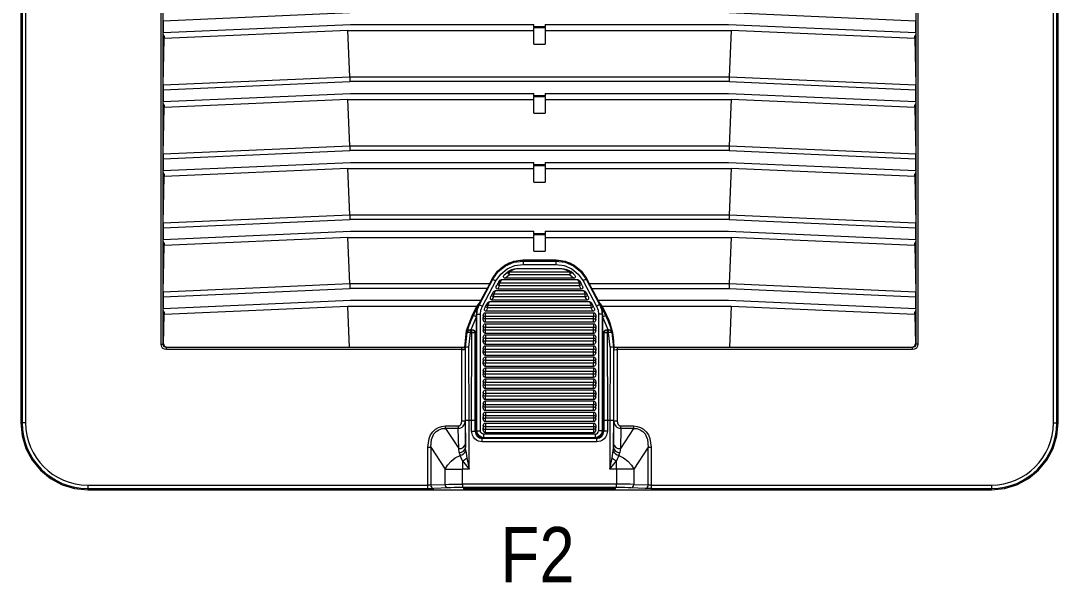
# Model space of a CAD drawing. Header units: millimetres. Extents: x -6000 to 26000, y -6000 to 26000.
# Drawn here: x 110.1 to 131.02, y -4212.21 to -4200.89 of the extents above; entities that cross this region are included whole.
import ezdxf

# ---------------------------------------------------------------- set-up
doc = ezdxf.new("R2010")
doc.units = ezdxf.units.MM
doc.header["$MEASUREMENT"] = 0
doc.layers.add('Чертеж и Рисунок_Ном._пера__1', color=7, linetype='Continuous', lineweight=15)
doc.layers.add('Чертеж и Рисунок_Ном._пера__7', color=7, linetype='Continuous', lineweight=15)
doc.layers.add('Чертеж и Рисунок_Ном._пера__8', color=7, linetype='Continuous', lineweight=15, true_color=0xa80f02)
doc.styles.add('СГЕНЕРИР_СТИЛЬ_1', font='')
doc.styles.get('СГЕНЕРИР_СТИЛЬ_1').set_extended_font_data('Arial Narrow')

msp = doc.modelspace()

# ---------------------------------------------------------------- linework, layer by layer
at = {"layer": 'Чертеж и Рисунок_Ном._пера__7', "color": 7, "linetype": 'Continuous', "lineweight": 15}
for p, q in [((110.1, -4190.775), (110.1, -4208.997)), ((110.127, -4190.775), (110.127, -4208.997)), ((110.197, -4190.775), (110.197, -4208.997)), ((130.923, -4208.997), (130.923, -4190.775)), ((130.993, -4208.997), (130.993, -4190.775)), ((131.02, -4208.997), (131.02, -4190.775)), ((112.928, -4207.408), (112.928, -4192.364)), ((112.97, -4207.408), (112.97, -4192.364)), ((128.15, -4192.364), (128.15, -4207.408)), ((128.192, -4192.364), (128.192, -4207.408)), ((112.972, -4200.887), (116.736, -4200.722)), ((124.384, -4200.722), (128.148, -4200.887)), ((112.972, -4200.887), (112.972, -4201.125)), ((112.972, -4201.125), (116.748, -4200.96)), ((116.748, -4200.96), (120.449, -4200.96)), ((120.449, -4201.001), (120.449, -4200.96)), ((120.449, -4201.001), (120.671, -4201.001)), ((120.455, -4201.026), (120.449, -4201.001)), ((120.449, -4201.36), (120.449, -4201.026)), ((120.449, -4201.026), (120.455, -4201.026)), ((120.455, -4201.026), (120.665, -4201.026)), ((120.671, -4201.001), (120.665, -4201.026)), ((120.665, -4201.026), (120.671, -4201.026)), ((120.671, -4200.96), (124.372, -4200.96)), ((120.671, -4200.96), (120.671, -4201.001)), ((120.671, -4201.026), (120.671, -4201.36)), ((124.372, -4200.96), (128.148, -4201.125)), ((128.148, -4201.125), (128.148, -4200.887)), ((112.972, -4201.166), (112.972, -4201.125)), ((112.972, -4201.167), (112.972, -4201.125)), ((112.989, -4201.2), (112.972, -4201.166)), ((112.972, -4202.179), (112.989, -4201.244)), ((116.693, -4201.082), (112.989, -4201.244)), ((112.989, -4201.2), (112.989, -4201.244)), ((116.734, -4202.015), (116.693, -4201.082)), ((116.693, -4201.082), (120.449, -4201.082)), ((120.671, -4201.082), (124.427, -4201.082)), ((124.427, -4201.082), (124.386, -4202.015)), ((128.131, -4201.244), (124.427, -4201.082)), ((128.148, -4201.166), (128.131, -4201.2)), ((128.131, -4201.244), (128.131, -4201.2)), ((128.131, -4201.244), (128.147, -4202.179)), ((128.147, -4201.124), (128.147, -4201.169)), ((128.148, -4201.125), (128.148, -4201.166)), ((120.449, -4201.36), (120.671, -4201.36)), ((112.972, -4202.179), (116.734, -4202.015)), ((112.972, -4202.278), (116.736, -4202.113)), ((116.734, -4202.015), (124.386, -4202.015)), ((124.384, -4202.113), (116.736, -4202.113)), ((124.384, -4202.113), (128.148, -4202.278)), ((124.386, -4202.015), (128.147, -4202.179)), ((112.972, -4202.278), (112.972, -4202.516)), ((128.148, -4202.516), (128.148, -4202.278)), ((112.972, -4202.516), (116.748, -4202.351)), ((112.972, -4202.557), (112.972, -4202.516)), ((112.972, -4202.558), (112.972, -4202.516)), ((116.693, -4202.473), (112.989, -4202.635)), ((116.734, -4203.406), (116.693, -4202.473)), ((116.693, -4202.473), (120.449, -4202.473)), ((116.748, -4202.351), (120.449, -4202.351)), ((120.449, -4202.392), (120.449, -4202.351)), ((120.449, -4202.392), (120.671, -4202.392)), ((120.455, -4202.417), (120.449, -4202.392)), ((120.449, -4202.417), (120.455, -4202.417)), ((120.449, -4202.751), (120.449, -4202.417)), ((120.455, -4202.417), (120.665, -4202.417)), ((120.671, -4202.392), (120.665, -4202.417)), ((120.665, -4202.417), (120.671, -4202.417)), ((120.671, -4202.351), (124.372, -4202.351)), ((120.671, -4202.351), (120.671, -4202.392)), ((120.671, -4202.417), (120.671, -4202.751)), ((120.671, -4202.473), (124.427, -4202.473)), ((124.372, -4202.351), (128.148, -4202.516)), ((124.427, -4202.473), (124.386, -4203.406)), ((128.131, -4202.635), (124.427, -4202.473)), ((128.147, -4202.515), (128.147, -4202.56)), ((128.148, -4202.516), (128.148, -4202.557)), ((112.989, -4202.591), (112.972, -4202.557)), ((112.972, -4203.57), (112.989, -4202.635)), ((112.989, -4202.591), (112.989, -4202.635)), ((128.148, -4202.557), (128.131, -4202.591)), ((128.131, -4202.635), (128.131, -4202.591)), ((128.131, -4202.635), (128.147, -4203.57)), ((120.449, -4202.751), (120.671, -4202.751)), ((112.972, -4203.57), (116.734, -4203.406)), ((112.972, -4203.669), (116.736, -4203.504)), ((116.734, -4203.406), (124.386, -4203.406)), ((124.384, -4203.504), (116.736, -4203.504)), ((124.384, -4203.504), (128.148, -4203.669)), ((124.386, -4203.406), (128.147, -4203.57)), ((112.972, -4203.669), (112.972, -4203.907)), ((112.972, -4203.907), (116.748, -4203.742)), ((116.748, -4203.742), (120.449, -4203.742)), ((120.449, -4203.783), (120.449, -4203.742)), ((120.449, -4203.783), (120.671, -4203.783)), ((120.455, -4203.808), (120.449, -4203.783)), ((120.671, -4203.783), (120.665, -4203.808)), ((120.671, -4203.742), (124.372, -4203.742)), ((120.671, -4203.742), (120.671, -4203.783)), ((124.372, -4203.742), (128.148, -4203.907)), ((128.148, -4203.907), (128.148, -4203.669)), ((112.972, -4203.948), (112.972, -4203.907)), ((112.972, -4203.949), (112.972, -4203.907)), ((112.989, -4203.982), (112.972, -4203.948)), ((116.693, -4203.864), (112.989, -4204.026)), ((112.989, -4203.982), (112.989, -4204.026)), ((116.734, -4204.797), (116.693, -4203.864)), ((116.693, -4203.864), (120.449, -4203.864)), ((120.449, -4203.808), (120.455, -4203.808)), ((120.449, -4204.142), (120.449, -4203.808)), ((120.455, -4203.808), (120.665, -4203.808)), ((120.665, -4203.808), (120.671, -4203.808)), ((120.671, -4203.808), (120.671, -4204.142)), ((120.671, -4203.864), (124.427, -4203.864)), ((124.427, -4203.864), (124.386, -4204.797)), ((128.131, -4204.026), (124.427, -4203.864)), ((128.148, -4203.948), (128.131, -4203.982)), ((128.131, -4204.026), (128.131, -4203.982)), ((128.147, -4203.907), (128.147, -4203.951)), ((128.148, -4203.907), (128.148, -4203.948)), ((112.972, -4204.961), (112.989, -4204.026)), ((120.449, -4204.142), (120.671, -4204.142)), ((128.131, -4204.026), (128.147, -4204.961)), ((112.972, -4204.961), (116.734, -4204.797)), ((116.734, -4204.797), (124.386, -4204.797)), ((124.386, -4204.797), (128.147, -4204.961)), ((112.972, -4205.06), (116.736, -4204.895)), ((124.384, -4204.895), (116.736, -4204.895)), ((124.384, -4204.895), (128.148, -4205.06)), ((112.972, -4205.06), (112.972, -4205.298)), ((112.972, -4205.298), (116.748, -4205.133)), ((116.693, -4205.255), (112.989, -4205.417)), ((116.734, -4206.188), (116.693, -4205.255)), ((116.693, -4205.255), (120.449, -4205.255)), ((116.748, -4205.133), (120.449, -4205.133)), ((120.449, -4205.174), (120.449, -4205.133)), ((120.449, -4205.174), (120.671, -4205.174)), ((120.455, -4205.199), (120.449, -4205.174)), ((120.449, -4205.199), (120.455, -4205.199)), ((120.449, -4205.533), (120.449, -4205.199)), ((120.455, -4205.199), (120.665, -4205.199)), ((120.671, -4205.174), (120.665, -4205.199)), ((120.665, -4205.199), (120.671, -4205.199)), ((120.671, -4205.133), (124.372, -4205.133)), ((120.671, -4205.133), (120.671, -4205.174)), ((120.671, -4205.199), (120.671, -4205.533)), ((120.671, -4205.255), (124.427, -4205.255)), ((124.372, -4205.133), (128.148, -4205.298)), ((124.427, -4205.255), (124.386, -4206.188)), ((128.131, -4205.417), (124.427, -4205.255)), ((128.148, -4205.298), (128.148, -4205.06)), ((112.972, -4205.339), (112.972, -4205.298)), ((112.972, -4205.34), (112.972, -4205.298)), ((112.989, -4205.373), (112.972, -4205.339)), ((112.972, -4206.352), (112.989, -4205.417)), ((112.989, -4205.373), (112.989, -4205.417)), ((128.148, -4205.339), (128.131, -4205.373)), ((128.131, -4205.417), (128.131, -4205.373)), ((128.131, -4205.417), (128.147, -4206.352)), ((128.147, -4205.298), (128.147, -4205.342)), ((128.148, -4205.298), (128.148, -4205.339)), ((120.449, -4205.533), (120.671, -4205.533)), ((120.117, -4205.883), (121.002, -4205.883)), ((120.224, -4205.721), (120.231, -4205.732)), ((120.224, -4205.721), (120.895, -4205.721)), ((120.225, -4205.71), (120.895, -4205.71)), ((120.231, -4205.732), (120.888, -4205.732)), ((120.231, -4205.801), (120.888, -4205.801)), ((120.895, -4205.721), (120.888, -4205.732)), ((119.335, -4206.607), (119.611, -4206.089)), ((119.557, -4206.188), (119.609, -4206.087)), ((119.611, -4206.089), (119.618, -4206.1)), ((119.864, -4206.078), (119.95, -4206.01)), ((121.254, -4206.078), (119.864, -4206.078)), ((119.871, -4205.987), (119.928, -4205.945)), ((119.925, -4205.975), (119.936, -4205.964)), ((119.95, -4205.951), (121.169, -4205.951)), ((121.169, -4206.01), (119.95, -4206.01)), ((121.165, -4205.93), (121.095, -4205.903)), ((121.152, -4205.925), (121.191, -4205.945)), ((121.169, -4206.01), (121.254, -4206.078)), ((121.194, -4205.975), (121.183, -4205.964)), ((121.248, -4205.987), (121.191, -4205.945)), ((121.508, -4206.089), (121.501, -4206.1)), ((121.508, -4206.089), (121.783, -4206.607)), ((121.511, -4206.087), (121.562, -4206.188)), ((112.972, -4206.352), (116.734, -4206.188)), ((112.972, -4206.451), (116.736, -4206.286)), ((116.734, -4206.188), (119.557, -4206.188)), ((119.506, -4206.286), (116.736, -4206.286)), ((119.347, -4206.61), (119.618, -4206.1)), ((119.506, -4206.286), (119.38, -4206.524)), ((119.408, -4206.642), (119.679, -4206.133)), ((119.718, -4206.184), (119.698, -4206.222)), ((119.739, -4206.145), (119.718, -4206.184)), ((119.719, -4206.301), (119.755, -4206.233)), ((121.4, -4206.301), (119.719, -4206.301)), ((119.791, -4206.106), (119.755, -4206.174)), ((119.755, -4206.174), (121.364, -4206.174)), ((119.755, -4206.233), (119.755, -4206.174)), ((121.364, -4206.233), (119.755, -4206.233)), ((119.791, -4206.106), (121.328, -4206.106)), ((121.328, -4206.106), (121.364, -4206.174)), ((121.364, -4206.233), (121.364, -4206.174)), ((121.4, -4206.301), (121.364, -4206.233)), ((121.38, -4206.145), (121.401, -4206.184)), ((121.421, -4206.222), (121.401, -4206.184)), ((121.44, -4206.133), (121.711, -4206.642)), ((121.501, -4206.1), (121.772, -4206.61)), ((121.562, -4206.188), (124.386, -4206.188)), ((121.74, -4206.524), (121.614, -4206.286)), ((121.614, -4206.286), (124.384, -4206.286)), ((124.384, -4206.286), (128.148, -4206.451)), ((124.386, -4206.188), (128.147, -4206.352)), ((112.972, -4206.451), (112.972, -4206.689)), ((119.6, -4206.406), (119.579, -4206.445)), ((119.62, -4206.368), (119.6, -4206.406)), ((119.601, -4206.523), (119.637, -4206.455)), ((119.673, -4206.328), (119.637, -4206.396)), ((119.637, -4206.396), (121.482, -4206.396)), ((119.637, -4206.455), (119.637, -4206.396)), ((121.482, -4206.455), (119.637, -4206.455)), ((119.673, -4206.328), (121.446, -4206.328)), ((121.446, -4206.328), (121.482, -4206.396)), ((121.482, -4206.455), (121.482, -4206.396)), ((121.518, -4206.523), (121.482, -4206.455)), ((121.499, -4206.368), (121.519, -4206.406)), ((121.539, -4206.445), (121.519, -4206.406)), ((128.148, -4206.689), (128.148, -4206.451)), ((112.972, -4206.689), (116.748, -4206.524)), ((112.972, -4206.73), (112.972, -4206.689)), ((112.972, -4206.731), (112.972, -4206.689)), ((116.693, -4206.646), (112.989, -4206.808)), ((119.295, -4206.646), (116.693, -4206.646)), ((116.729, -4207.473), (116.693, -4206.646)), ((116.748, -4206.524), (119.38, -4206.524)), ((119.208, -4206.817), (119.295, -4206.646)), ((119.295, -4206.646), (119.32, -4206.599)), ((119.358, -4206.565), (119.32, -4206.599)), ((119.335, -4206.607), (119.347, -4206.61)), ((119.358, -4206.565), (119.38, -4206.524)), ((119.461, -4206.667), (119.481, -4206.629)), ((119.502, -4206.59), (119.481, -4206.629)), ((119.482, -4206.746), (119.518, -4206.678)), ((119.518, -4206.619), (119.554, -4206.551)), ((119.518, -4206.678), (119.518, -4206.619)), ((119.518, -4206.619), (121.601, -4206.619)), ((121.601, -4206.678), (119.518, -4206.678)), ((119.554, -4206.551), (121.565, -4206.551)), ((121.518, -4206.523), (119.601, -4206.523)), ((121.565, -4206.551), (121.601, -4206.619)), ((121.601, -4206.678), (121.601, -4206.619)), ((121.637, -4206.746), (121.601, -4206.678)), ((121.617, -4206.59), (121.637, -4206.629)), ((121.658, -4206.667), (121.637, -4206.629)), ((121.74, -4206.524), (121.762, -4206.565)), ((121.74, -4206.524), (124.372, -4206.524)), ((121.8, -4206.599), (121.762, -4206.565)), ((121.783, -4206.607), (121.772, -4206.61)), ((121.8, -4206.599), (121.824, -4206.646)), ((121.824, -4206.646), (121.912, -4206.817)), ((124.427, -4206.646), (121.824, -4206.646)), ((124.372, -4206.524), (128.148, -4206.689)), ((124.427, -4206.646), (124.391, -4207.473)), ((128.131, -4206.808), (124.427, -4206.646)), ((128.147, -4206.689), (128.147, -4206.733)), ((128.148, -4206.689), (128.148, -4206.73)), ((112.989, -4206.764), (112.972, -4206.73)), ((112.978, -4207.399), (112.989, -4206.808)), ((112.989, -4206.764), (112.989, -4206.808)), ((119.184, -4207.115), (119.288, -4206.859)), ((119.226, -4206.826), (119.208, -4206.817)), ((119.287, -4206.803), (119.298, -4206.805)), ((119.287, -4209.166), (119.287, -4206.803)), ((119.298, -4209.155), (119.298, -4206.805)), ((119.367, -4209.155), (119.367, -4206.805)), ((119.426, -4206.833), (119.426, -4206.871)), ((119.426, -4206.909), (119.426, -4206.871)), ((119.468, -4206.774), (121.651, -4206.774)), ((119.468, -4206.841), (119.468, -4206.774)), ((119.468, -4206.841), (121.651, -4206.841)), ((119.468, -4206.9), (119.468, -4206.841)), ((121.651, -4206.9), (119.468, -4206.9)), ((119.468, -4206.968), (119.468, -4206.9)), ((121.637, -4206.746), (119.482, -4206.746)), ((121.651, -4206.774), (121.651, -4206.841)), ((121.651, -4206.9), (121.651, -4206.841)), ((121.651, -4206.968), (121.651, -4206.9)), ((121.693, -4206.833), (121.693, -4206.871)), ((121.693, -4206.909), (121.693, -4206.871)), ((121.752, -4206.805), (121.752, -4209.155)), ((121.832, -4206.803), (121.821, -4206.805)), ((121.821, -4206.805), (121.821, -4209.155)), ((121.832, -4206.803), (121.832, -4209.166)), ((121.832, -4206.859), (121.936, -4207.115)), ((121.912, -4206.817), (121.894, -4206.826)), ((128.148, -4206.73), (128.131, -4206.764)), ((128.131, -4206.808), (128.131, -4206.764)), ((128.131, -4206.808), (128.141, -4207.399)), ((119.17, -4207.118), (119.168, -4207.115)), ((119.168, -4207.115), (119.184, -4207.115)), ((119.17, -4207.118), (119.195, -4207.118)), ((119.184, -4207.115), (119.197, -4207.115)), ((119.195, -4207.118), (119.197, -4207.115)), ((119.426, -4207.055), (119.426, -4207.093)), ((119.426, -4207.093), (119.426, -4207.132)), ((121.651, -4206.968), (119.468, -4206.968)), ((119.468, -4206.996), (121.651, -4206.996)), ((119.468, -4206.996), (119.468, -4207.064)), ((119.468, -4207.123), (119.468, -4207.064)), ((119.468, -4207.064), (121.651, -4207.064)), ((121.651, -4207.123), (119.468, -4207.123)), ((119.468, -4207.191), (119.468, -4207.123)), ((121.651, -4206.996), (121.651, -4207.064)), ((121.651, -4207.123), (121.651, -4207.064)), ((121.651, -4207.191), (121.651, -4207.123)), ((121.693, -4207.055), (121.693, -4207.093)), ((121.693, -4207.132), (121.693, -4207.093)), ((121.923, -4207.115), (121.925, -4207.118)), ((121.925, -4207.118), (121.936, -4207.115)), ((121.95, -4207.118), (121.925, -4207.118)), ((121.936, -4207.115), (121.952, -4207.115)), ((121.952, -4207.115), (121.95, -4207.118)), ((119.068, -4207.476), (119.102, -4207.172)), ((119.102, -4207.172), (119.099, -4207.168)), ((119.138, -4207.47), (119.17, -4207.181)), ((119.195, -4207.181), (119.17, -4207.181)), ((119.192, -4208.947), (119.195, -4207.181)), ((119.261, -4208.95), (119.264, -4207.187)), ((119.267, -4207.185), (119.264, -4207.187)), ((119.264, -4207.187), (119.267, -4209.165)), ((119.426, -4207.278), (119.426, -4207.316)), ((119.426, -4207.354), (119.426, -4207.316)), ((121.651, -4207.191), (119.468, -4207.191)), ((119.468, -4207.219), (121.651, -4207.219)), ((119.468, -4207.219), (119.468, -4207.286)), ((119.468, -4207.286), (119.468, -4207.346)), ((119.468, -4207.286), (121.651, -4207.286)), ((121.651, -4207.346), (119.468, -4207.346)), ((119.468, -4207.413), (119.468, -4207.346)), ((121.651, -4207.219), (121.651, -4207.286)), ((121.651, -4207.286), (121.651, -4207.346)), ((121.651, -4207.413), (121.651, -4207.346)), ((121.693, -4207.316), (121.693, -4207.278)), ((121.693, -4207.354), (121.693, -4207.316)), ((121.858, -4209.165), (121.853, -4207.185)), ((121.853, -4207.185), (121.856, -4207.187)), ((121.856, -4207.187), (121.858, -4208.95)), ((121.95, -4207.181), (121.925, -4207.181)), ((121.925, -4207.181), (121.928, -4208.947)), ((121.982, -4207.47), (121.95, -4207.181)), ((122.021, -4207.168), (122.018, -4207.172)), ((122.018, -4207.172), (122.052, -4207.476)), ((112.97, -4207.408), (112.978, -4207.399)), ((113.047, -4207.47), (113.04, -4207.477)), ((118.992, -4207.477), (113.04, -4207.477)), ((118.992, -4207.519), (113.04, -4207.519)), ((116.729, -4207.473), (113.047, -4207.47)), ((119.055, -4207.473), (116.729, -4207.473)), ((118.992, -4208.961), (118.992, -4207.519)), ((119.06, -4207.478), (119.055, -4207.473)), ((119.068, -4207.476), (119.06, -4207.478)), ((119.061, -4207.521), (119.061, -4208.961)), ((119.071, -4208.95), (119.068, -4207.476)), ((119.14, -4208.947), (119.138, -4207.47)), ((119.426, -4207.5), (119.426, -4207.539)), ((119.426, -4207.577), (119.426, -4207.539)), ((121.651, -4207.413), (119.468, -4207.413)), ((119.468, -4207.441), (121.651, -4207.441)), ((119.468, -4207.509), (119.468, -4207.441)), ((119.468, -4207.509), (121.651, -4207.509)), ((119.468, -4207.568), (119.468, -4207.509)), ((121.651, -4207.441), (121.651, -4207.509)), ((121.651, -4207.568), (121.651, -4207.509)), ((121.693, -4207.5), (121.693, -4207.539)), ((121.693, -4207.577), (121.693, -4207.539)), ((121.982, -4207.47), (121.98, -4208.947)), ((122.052, -4207.476), (122.049, -4208.95)), ((122.06, -4207.478), (122.052, -4207.476)), ((122.059, -4208.961), (122.059, -4207.521)), ((122.065, -4207.473), (122.06, -4207.478)), ((124.391, -4207.473), (122.065, -4207.473)), ((128.08, -4207.477), (122.128, -4207.477)), ((122.128, -4207.519), (122.128, -4208.961)), ((128.08, -4207.519), (122.128, -4207.519)), ((128.073, -4207.47), (124.391, -4207.473)), ((128.08, -4207.477), (128.073, -4207.47)), ((128.141, -4207.399), (128.15, -4207.408)), ((119.426, -4207.723), (119.426, -4207.761)), ((119.426, -4207.799), (119.426, -4207.761)), ((121.651, -4207.568), (119.468, -4207.568)), ((119.468, -4207.636), (119.468, -4207.568)), ((121.651, -4207.636), (119.468, -4207.636)), ((119.468, -4207.664), (121.651, -4207.664)), ((119.468, -4207.664), (119.468, -4207.732)), ((119.468, -4207.732), (119.468, -4207.791)), ((119.468, -4207.732), (121.651, -4207.732)), ((121.651, -4207.636), (121.651, -4207.568)), ((121.651, -4207.664), (121.651, -4207.732)), ((121.651, -4207.732), (121.651, -4207.791)), ((121.693, -4207.761), (121.693, -4207.723)), ((121.693, -4207.799), (121.693, -4207.761)), ((119.426, -4207.945), (119.426, -4207.984)), ((121.651, -4207.791), (119.468, -4207.791)), ((119.468, -4207.858), (119.468, -4207.791)), ((121.651, -4207.858), (119.468, -4207.858)), ((119.468, -4207.886), (119.468, -4207.954)), ((119.468, -4207.886), (121.651, -4207.886)), ((119.468, -4207.954), (121.651, -4207.954)), ((119.468, -4208.013), (119.468, -4207.954)), ((121.651, -4207.858), (121.651, -4207.791)), ((121.651, -4207.886), (121.651, -4207.954)), ((121.651, -4208.013), (121.651, -4207.954)), ((121.693, -4207.945), (121.693, -4207.984)), ((119.426, -4207.984), (119.426, -4208.022)), ((119.426, -4208.168), (119.426, -4208.206)), ((121.651, -4208.013), (119.468, -4208.013)), ((119.468, -4208.081), (119.468, -4208.013)), ((121.651, -4208.081), (119.468, -4208.081)), ((119.468, -4208.109), (119.468, -4208.177)), ((119.468, -4208.109), (121.651, -4208.109)), ((119.468, -4208.177), (121.651, -4208.177)), ((119.468, -4208.236), (119.468, -4208.177)), ((121.651, -4208.081), (121.651, -4208.013)), ((121.651, -4208.109), (121.651, -4208.177)), ((121.651, -4208.236), (121.651, -4208.177)), ((121.693, -4208.022), (121.693, -4207.984)), ((121.693, -4208.168), (121.693, -4208.206)), ((119.426, -4208.206), (119.426, -4208.245)), ((119.426, -4208.39), (119.426, -4208.429)), ((121.651, -4208.236), (119.468, -4208.236)), ((119.468, -4208.304), (119.468, -4208.236)), ((121.651, -4208.304), (119.468, -4208.304)), ((119.468, -4208.331), (121.651, -4208.331)), ((119.468, -4208.331), (119.468, -4208.399)), ((121.651, -4208.304), (121.651, -4208.236)), ((121.651, -4208.331), (121.651, -4208.399)), ((121.693, -4208.245), (121.693, -4208.206)), ((121.693, -4208.39), (121.693, -4208.429)), ((119.426, -4208.467), (119.426, -4208.429)), ((119.468, -4208.399), (119.468, -4208.458)), ((119.468, -4208.399), (121.651, -4208.399)), ((121.651, -4208.458), (119.468, -4208.458)), ((119.468, -4208.526), (119.468, -4208.458)), ((121.651, -4208.526), (119.468, -4208.526)), ((119.468, -4208.622), (119.468, -4208.554)), ((119.468, -4208.554), (121.651, -4208.554)), ((121.651, -4208.399), (121.651, -4208.458)), ((121.651, -4208.458), (121.651, -4208.526)), ((121.651, -4208.554), (121.651, -4208.622)), ((121.693, -4208.467), (121.693, -4208.429)), ((119.426, -4208.613), (119.426, -4208.651)), ((119.426, -4208.69), (119.426, -4208.651)), ((119.468, -4208.622), (121.651, -4208.622)), ((119.468, -4208.681), (119.468, -4208.622)), ((121.651, -4208.681), (119.468, -4208.681)), ((119.468, -4208.749), (119.468, -4208.681)), ((121.651, -4208.749), (119.468, -4208.749)), ((119.468, -4208.777), (121.651, -4208.777)), ((119.468, -4208.777), (119.468, -4208.844)), ((121.651, -4208.681), (121.651, -4208.622)), ((121.651, -4208.749), (121.651, -4208.681)), ((121.651, -4208.777), (121.651, -4208.844)), ((121.693, -4208.613), (121.693, -4208.651)), ((121.693, -4208.69), (121.693, -4208.651)), ((110.127, -4208.997), (110.1, -4208.997)), ((110.197, -4208.997), (110.127, -4208.997)), ((119.061, -4208.961), (119.069, -4209.416)), ((119.071, -4209.495), (119.071, -4208.95)), ((119.14, -4209.928), (119.14, -4208.947)), ((119.192, -4208.947), (119.14, -4208.947)), ((119.192, -4209.165), (119.192, -4208.947)), ((119.261, -4209.165), (119.261, -4208.95)), ((119.426, -4208.836), (119.426, -4208.874)), ((119.426, -4208.912), (119.426, -4208.874)), ((119.468, -4208.844), (119.468, -4208.903)), ((119.468, -4208.844), (121.651, -4208.844)), ((121.651, -4208.903), (119.468, -4208.903)), ((119.468, -4208.971), (119.468, -4208.903)), ((121.651, -4208.971), (119.468, -4208.971)), ((119.468, -4208.999), (121.651, -4208.999)), ((119.468, -4208.999), (119.468, -4209.067)), ((121.651, -4208.844), (121.651, -4208.903)), ((121.651, -4208.903), (121.651, -4208.971)), ((121.651, -4208.999), (121.651, -4209.067)), ((121.693, -4208.836), (121.693, -4208.874)), ((121.693, -4208.912), (121.693, -4208.874)), ((121.858, -4208.95), (121.858, -4209.165)), ((121.98, -4208.947), (121.928, -4208.947)), ((121.928, -4208.947), (121.928, -4209.165)), ((121.98, -4208.947), (121.98, -4209.928)), ((122.049, -4208.95), (122.049, -4209.495)), ((122.051, -4209.416), (122.059, -4208.961)), ((130.923, -4208.997), (130.993, -4208.997)), ((130.993, -4208.997), (131.02, -4208.997)), ((118.666, -4209.058), (118.923, -4209.058)), ((118.666, -4209.108), (118.93, -4209.514)), ((118.923, -4209.108), (118.666, -4209.108)), ((118.93, -4209.514), (118.923, -4209.108)), ((119.192, -4209.165), (119.261, -4209.165)), ((119.261, -4209.165), (119.267, -4209.165)), ((119.287, -4209.166), (119.298, -4209.155)), ((119.426, -4209.058), (119.426, -4209.096)), ((119.426, -4209.135), (119.426, -4209.096)), ((121.682, -4209.225), (119.437, -4209.225)), ((119.468, -4209.067), (119.468, -4209.126)), ((119.468, -4209.067), (121.651, -4209.067)), ((121.651, -4209.126), (119.468, -4209.126)), ((119.468, -4209.194), (119.468, -4209.126)), ((121.651, -4209.194), (119.468, -4209.194)), ((121.651, -4209.067), (121.651, -4209.126)), ((121.651, -4209.126), (121.651, -4209.194)), ((121.693, -4209.058), (121.693, -4209.096)), ((121.693, -4209.135), (121.693, -4209.096)), ((121.832, -4209.166), (121.821, -4209.155)), ((121.853, -4209.165), (121.858, -4209.165)), ((121.928, -4209.165), (121.858, -4209.165)), ((122.454, -4209.108), (122.19, -4209.514)), ((122.197, -4209.108), (122.19, -4209.514)), ((122.197, -4209.058), (122.454, -4209.058)), ((122.454, -4209.108), (122.197, -4209.108)), ((119.069, -4209.416), (119.071, -4209.495)), ((119.406, -4209.304), (119.406, -4209.309)), ((119.406, -4209.304), (119.409, -4209.304)), ((119.406, -4209.379), (119.406, -4209.309)), ((121.714, -4209.309), (119.406, -4209.309)), ((121.714, -4209.379), (119.406, -4209.379)), ((121.682, -4209.294), (119.437, -4209.294)), ((119.837, -4209.306), (119.837, -4209.305)), ((119.837, -4209.305), (121.283, -4209.306)), ((120.228, -4209.305), (119.837, -4209.305)), ((120.228, -4209.305), (120.963, -4209.305)), ((121.283, -4209.305), (120.963, -4209.305)), ((121.283, -4209.306), (121.283, -4209.305)), ((121.71, -4209.304), (121.714, -4209.304)), ((121.714, -4209.309), (121.714, -4209.304)), ((121.714, -4209.379), (121.714, -4209.309)), ((122.049, -4209.495), (122.051, -4209.416)), ((118.309, -4210.249), (118.309, -4209.482)), ((118.368, -4209.482), (118.657, -4209.928)), ((118.368, -4209.482), (118.368, -4210.248)), ((118.942, -4209.59), (118.93, -4209.514)), ((118.942, -4209.59), (118.958, -4209.651)), ((119.074, -4209.559), (119.071, -4209.495)), ((119.074, -4209.559), (119.096, -4209.702)), ((122.024, -4209.702), (122.046, -4209.559)), ((122.046, -4209.559), (122.049, -4209.495)), ((122.162, -4209.651), (122.178, -4209.59)), ((122.19, -4209.514), (122.178, -4209.59)), ((122.752, -4209.482), (122.463, -4209.928)), ((122.752, -4210.248), (122.752, -4209.482)), ((122.811, -4209.482), (122.811, -4210.249)), ((119.007, -4209.759), (119.14, -4209.928)), ((119.096, -4209.702), (119.14, -4209.928)), ((121.98, -4209.928), (122.024, -4209.702)), ((121.98, -4209.928), (122.113, -4209.759)), ((118.657, -4210.236), (118.657, -4209.928)), ((119.007, -4210.232), (119.007, -4209.928)), ((119.14, -4209.928), (119.007, -4209.928)), ((122.113, -4209.928), (121.98, -4209.928)), ((122.113, -4209.928), (122.113, -4210.232)), ((122.463, -4209.928), (122.463, -4210.236)), ((111.449, -4210.249), (118.309, -4210.249)), ((111.449, -4210.249), (111.449, -4210.319)), ((118.309, -4210.319), (118.309, -4210.249)), ((118.368, -4210.248), (118.657, -4210.236)), ((122.113, -4210.232), (119.007, -4210.232)), ((122.463, -4210.236), (122.752, -4210.248)), ((122.811, -4210.249), (122.811, -4210.319)), ((122.811, -4210.249), (129.671, -4210.249)), ((129.671, -4210.249), (129.671, -4210.319)), ((111.449, -4210.319), (111.449, -4210.346)), ((111.449, -4210.319), (118.309, -4210.319)), ((111.449, -4210.346), (129.671, -4210.346)), ((116.693, -4210.323), (117.75, -4210.323)), ((117.75, -4210.334), (116.693, -4210.334)), ((118.716, -4210.305), (118.426, -4210.317)), ((122.113, -4210.301), (119.007, -4210.301)), ((119.041, -4210.319), (119.025, -4210.322)), ((119.025, -4210.322), (119.026, -4210.322)), ((119.026, -4210.322), (119.044, -4210.313)), ((121.844, -4210.329), (119.276, -4210.329)), ((119.294, -4210.307), (119.837, -4210.307)), ((119.837, -4210.306), (121.283, -4210.306)), ((119.837, -4210.306), (119.837, -4210.307)), ((121.283, -4210.307), (121.283, -4210.306)), ((121.283, -4210.307), (121.826, -4210.307)), ((122.076, -4210.313), (122.094, -4210.322)), ((122.094, -4210.322), (122.095, -4210.322)), ((122.694, -4210.317), (122.404, -4210.305)), ((122.811, -4210.319), (129.671, -4210.319)), ((123.37, -4210.323), (124.427, -4210.323)), ((124.427, -4210.334), (123.37, -4210.334)), ((129.671, -4210.346), (129.671, -4210.319))]:
    msp.add_line(p, q, dxfattribs=at)
at = {"layer": 'Чертеж и Рисунок_Ном._пера__7', "color": 7, "linetype": 'Continuous', "lineweight": 15, "flags": 128}
for points in [[(116.734, -4202.015), (116.734, -4202.036), (116.735, -4202.06), (116.735, -4202.086), (116.736, -4202.113)], [(124.386, -4202.015), (124.386, -4202.036), (124.385, -4202.06), (124.385, -4202.086), (124.384, -4202.113)], [(112.972, -4202.179), (112.972, -4202.2), (112.972, -4202.224), (112.972, -4202.25), (112.972, -4202.278)], [(128.148, -4202.278), (128.148, -4202.25), (128.148, -4202.224), (128.148, -4202.2), (128.147, -4202.179)], [(112.972, -4203.57), (112.972, -4203.591), (112.972, -4203.615), (112.972, -4203.641), (112.972, -4203.669)], [(116.734, -4203.406), (116.734, -4203.427), (116.735, -4203.451), (116.735, -4203.477), (116.736, -4203.504)], [(124.386, -4203.406), (124.386, -4203.427), (124.385, -4203.451), (124.385, -4203.477), (124.384, -4203.504)], [(128.148, -4203.669), (128.148, -4203.641), (128.148, -4203.615), (128.148, -4203.591), (128.147, -4203.57)], [(116.734, -4204.797), (116.734, -4204.818), (116.735, -4204.842), (116.735, -4204.868), (116.736, -4204.895)], [(124.386, -4204.797), (124.386, -4204.818), (124.385, -4204.842), (124.385, -4204.868), (124.384, -4204.895)], [(112.972, -4204.961), (112.972, -4204.982), (112.972, -4205.006), (112.972, -4205.032), (112.972, -4205.06)], [(128.148, -4205.06), (128.148, -4205.032), (128.148, -4205.006), (128.148, -4204.982), (128.147, -4204.961)], [(119.609, -4206.087), (119.715, -4205.935), (119.864, -4205.812), (120.041, -4205.735), (120.225, -4205.71)], [(119.618, -4206.1), (119.729, -4205.946), (119.873, -4205.831), (120.043, -4205.758), (120.231, -4205.732)], [(119.679, -4206.133), (119.777, -4205.996), (119.909, -4205.891), (120.064, -4205.824), (120.231, -4205.801)], [(120.117, -4205.883), (120.031, -4205.91), (119.95, -4205.951)], [(120.007, -4205.904), (120.059, -4205.888), (120.117, -4205.883)], [(120.231, -4205.732), (120.231, -4205.753), (120.231, -4205.775), (120.231, -4205.801)], [(120.888, -4205.732), (120.888, -4205.753), (120.888, -4205.775), (120.888, -4205.801)], [(120.888, -4205.732), (121.076, -4205.758), (121.246, -4205.831), (121.39, -4205.946), (121.501, -4206.1)], [(120.888, -4205.801), (121.055, -4205.824), (121.21, -4205.89), (121.341, -4205.996), (121.44, -4206.133)], [(120.895, -4205.71), (121.079, -4205.735), (121.256, -4205.812), (121.405, -4205.935), (121.511, -4206.087)], [(121.002, -4205.883), (121.088, -4205.91), (121.169, -4205.951)], [(121.002, -4205.883), (121.06, -4205.888), (121.111, -4205.904)], [(119.864, -4206.078), (119.849, -4206.075), (119.839, -4206.065), (119.835, -4206.052), (119.837, -4206.035), (119.85, -4206.008), (119.871, -4205.987)], [(119.925, -4205.975), (119.922, -4205.965), (119.924, -4205.95)], [(119.95, -4206.01), (119.942, -4206.003), (119.935, -4205.995), (119.929, -4205.985), (119.925, -4205.975)], [(119.928, -4205.945), (119.938, -4205.944)], [(120.007, -4205.904), (119.966, -4205.923), (119.93, -4205.944)], [(119.938, -4205.944), (119.936, -4205.964)], [(119.936, -4205.964), (119.943, -4205.972), (119.95, -4205.981)], [(119.938, -4205.944), (119.95, -4205.951)], [(119.95, -4205.951), (119.95, -4205.965), (119.95, -4205.981)], [(119.95, -4206.01), (119.95, -4205.997), (119.95, -4205.981)], [(121.169, -4205.951), (121.181, -4205.944)], [(121.169, -4205.951), (121.169, -4205.965), (121.169, -4205.981)], [(121.183, -4205.964), (121.176, -4205.972), (121.169, -4205.981)], [(121.194, -4205.975), (121.19, -4205.985), (121.184, -4205.995), (121.176, -4206.003), (121.169, -4206.01)], [(121.169, -4205.981), (121.169, -4205.997), (121.169, -4206.01)], [(121.181, -4205.944), (121.183, -4205.964)], [(121.181, -4205.944), (121.191, -4205.945)], [(121.191, -4205.945), (121.197, -4205.957), (121.194, -4205.975)], [(121.248, -4205.987), (121.269, -4206.008), (121.282, -4206.035), (121.284, -4206.052), (121.28, -4206.065), (121.269, -4206.075), (121.254, -4206.078)], [(116.734, -4206.188), (116.734, -4206.209), (116.735, -4206.233), (116.735, -4206.259), (116.736, -4206.286)], [(119.557, -4206.188), (119.534, -4206.233), (119.506, -4206.286)], [(119.618, -4206.1), (119.637, -4206.11), (119.656, -4206.121), (119.679, -4206.133)], [(119.719, -4206.301), (119.701, -4206.295), (119.694, -4206.287), (119.689, -4206.276), (119.687, -4206.263), (119.689, -4206.248), (119.698, -4206.222)], [(119.755, -4206.233), (119.737, -4206.225), (119.723, -4206.212), (119.716, -4206.197), (119.718, -4206.184)], [(119.718, -4206.184), (119.732, -4206.173), (119.743, -4206.172), (119.755, -4206.174)], [(119.739, -4206.145), (119.749, -4206.129), (119.762, -4206.117), (119.777, -4206.109), (119.791, -4206.106)], [(121.328, -4206.106), (121.342, -4206.109), (121.356, -4206.117), (121.37, -4206.129), (121.38, -4206.145)], [(121.364, -4206.174), (121.376, -4206.172), (121.386, -4206.173), (121.401, -4206.184)], [(121.401, -4206.203), (121.395, -4206.213), (121.386, -4206.221), (121.376, -4206.228), (121.364, -4206.233)], [(121.421, -4206.222), (121.43, -4206.248), (121.432, -4206.262), (121.43, -4206.276), (121.425, -4206.287), (121.418, -4206.295), (121.4, -4206.301)], [(121.401, -4206.184), (121.401, -4206.203)], [(121.501, -4206.1), (121.482, -4206.11), (121.463, -4206.121), (121.44, -4206.133)], [(121.614, -4206.286), (121.586, -4206.233), (121.562, -4206.188)], [(124.386, -4206.188), (124.386, -4206.209), (124.385, -4206.233), (124.385, -4206.259), (124.384, -4206.286)], [(112.972, -4206.352), (112.972, -4206.373), (112.972, -4206.397), (112.972, -4206.423), (112.972, -4206.451)], [(119.601, -4206.523), (119.583, -4206.517), (119.576, -4206.509), (119.571, -4206.498), (119.569, -4206.485), (119.57, -4206.471), (119.579, -4206.445)], [(119.637, -4206.455), (119.619, -4206.447), (119.605, -4206.434), (119.598, -4206.42), (119.6, -4206.406)], [(119.6, -4206.406), (119.614, -4206.396), (119.625, -4206.394), (119.637, -4206.396)], [(119.62, -4206.368), (119.631, -4206.352), (119.644, -4206.339), (119.658, -4206.331), (119.673, -4206.328)], [(121.446, -4206.328), (121.46, -4206.331), (121.475, -4206.339), (121.488, -4206.352), (121.499, -4206.368)], [(121.482, -4206.396), (121.494, -4206.394), (121.505, -4206.396), (121.519, -4206.406)], [(121.519, -4206.406), (121.521, -4206.42), (121.514, -4206.434), (121.5, -4206.447), (121.482, -4206.455)], [(121.539, -4206.445), (121.549, -4206.471), (121.55, -4206.485), (121.548, -4206.498), (121.544, -4206.509), (121.536, -4206.517), (121.518, -4206.523)], [(128.148, -4206.451), (128.148, -4206.423), (128.148, -4206.397), (128.148, -4206.373), (128.147, -4206.352)], [(119.298, -4206.805), (119.31, -4206.705), (119.347, -4206.61)], [(119.347, -4206.61), (119.366, -4206.62), (119.385, -4206.63), (119.408, -4206.642)], [(119.367, -4206.805), (119.378, -4206.721), (119.408, -4206.642)], [(119.482, -4206.746), (119.464, -4206.74), (119.457, -4206.732), (119.452, -4206.721), (119.451, -4206.708), (119.452, -4206.693), (119.461, -4206.667)], [(119.518, -4206.678), (119.5, -4206.67), (119.486, -4206.657), (119.48, -4206.642), (119.481, -4206.629)], [(119.481, -4206.629), (119.496, -4206.618), (119.506, -4206.617), (119.518, -4206.619)], [(119.502, -4206.59), (119.513, -4206.574), (119.526, -4206.562), (119.54, -4206.554), (119.554, -4206.551)], [(121.565, -4206.551), (121.579, -4206.554), (121.593, -4206.562), (121.606, -4206.574), (121.617, -4206.59)], [(121.601, -4206.619), (121.612, -4206.617), (121.623, -4206.618), (121.637, -4206.629)], [(121.637, -4206.629), (121.639, -4206.642), (121.632, -4206.657), (121.619, -4206.67), (121.601, -4206.678)], [(121.658, -4206.667), (121.667, -4206.693), (121.668, -4206.707), (121.666, -4206.721), (121.662, -4206.732), (121.654, -4206.74), (121.637, -4206.746)], [(121.772, -4206.61), (121.753, -4206.62), (121.734, -4206.63), (121.711, -4206.642)], [(121.711, -4206.642), (121.741, -4206.721), (121.752, -4206.805)], [(121.772, -4206.61), (121.809, -4206.705), (121.821, -4206.805)], [(119.055, -4207.473), (119.091, -4207.135), (119.208, -4206.817)], [(119.288, -4206.859), (119.276, -4206.853), (119.264, -4206.847), (119.254, -4206.841), (119.245, -4206.836), (119.231, -4206.829)], [(119.298, -4206.805), (119.319, -4206.805), (119.342, -4206.805), (119.367, -4206.805)], [(119.426, -4206.833), (119.429, -4206.81), (119.438, -4206.791), (119.452, -4206.778), (119.468, -4206.774)], [(119.426, -4206.871), (119.429, -4206.86), (119.438, -4206.85), (119.452, -4206.844), (119.468, -4206.841)], [(119.468, -4206.9), (119.452, -4206.898), (119.438, -4206.892), (119.429, -4206.882), (119.426, -4206.871)], [(119.468, -4206.968), (119.452, -4206.964), (119.438, -4206.951), (119.429, -4206.931), (119.426, -4206.909)], [(121.651, -4206.774), (121.667, -4206.778), (121.681, -4206.791), (121.69, -4206.811), (121.693, -4206.833)], [(121.693, -4206.909), (121.69, -4206.932), (121.681, -4206.951), (121.667, -4206.964), (121.651, -4206.968)], [(121.821, -4206.805), (121.8, -4206.805), (121.777, -4206.805), (121.752, -4206.805)], [(121.832, -4206.859), (121.844, -4206.853), (121.855, -4206.847), (121.866, -4206.841), (121.875, -4206.836), (121.889, -4206.829)], [(122.065, -4207.473), (122.061, -4207.346), (122.054, -4207.277), (122.038, -4207.178), (122.015, -4207.084), (121.985, -4206.986), (121.95, -4206.897), (121.912, -4206.817)], [(119.099, -4207.168), (119.105, -4207.152), (119.123, -4207.13), (119.145, -4207.119), (119.168, -4207.115)], [(119.102, -4207.172), (119.111, -4207.15), (119.126, -4207.133), (119.147, -4207.121), (119.17, -4207.118)], [(119.17, -4207.181), (119.17, -4207.157), (119.17, -4207.136), (119.17, -4207.123)], [(119.195, -4207.118), (119.221, -4207.123), (119.244, -4207.138), (119.259, -4207.16), (119.264, -4207.187)], [(119.195, -4207.181), (119.195, -4207.157), (119.195, -4207.136), (119.195, -4207.123)], [(119.197, -4207.115), (119.223, -4207.12), (119.235, -4207.126), (119.246, -4207.135), (119.255, -4207.146), (119.262, -4207.159), (119.267, -4207.185)], [(119.426, -4207.055), (119.429, -4207.033), (119.438, -4207.013), (119.452, -4207), (119.468, -4206.996)], [(119.468, -4207.191), (119.452, -4207.187), (119.438, -4207.174), (119.429, -4207.154), (119.426, -4207.132)], [(121.651, -4206.996), (121.667, -4207), (121.681, -4207.013), (121.69, -4207.033), (121.693, -4207.055)], [(121.693, -4207.132), (121.69, -4207.154), (121.681, -4207.174), (121.667, -4207.187), (121.651, -4207.191)], [(121.853, -4207.185), (121.858, -4207.159), (121.865, -4207.147), (121.874, -4207.135), (121.884, -4207.127), (121.897, -4207.12), (121.923, -4207.115)], [(121.856, -4207.187), (121.861, -4207.16), (121.876, -4207.138), (121.899, -4207.123), (121.925, -4207.118)], [(121.925, -4207.118), (121.925, -4207.136), (121.925, -4207.157), (121.925, -4207.181)], [(121.95, -4207.118), (121.973, -4207.121), (121.994, -4207.133), (122.009, -4207.15), (122.018, -4207.172)], [(121.95, -4207.181), (121.95, -4207.157), (121.95, -4207.136), (121.95, -4207.123)], [(121.952, -4207.115), (121.974, -4207.119), (121.996, -4207.13), (122.01, -4207.144), (122.021, -4207.168)], [(119.17, -4207.181), (119.145, -4207.176), (119.123, -4207.172), (119.107, -4207.171)], [(119.264, -4207.187), (119.243, -4207.183), (119.221, -4207.181), (119.195, -4207.181)], [(119.426, -4207.278), (119.429, -4207.255), (119.438, -4207.236), (119.452, -4207.223), (119.468, -4207.219)], [(121.651, -4207.219), (121.667, -4207.223), (121.681, -4207.236), (121.69, -4207.256), (121.693, -4207.278)], [(121.651, -4207.286), (121.667, -4207.289), (121.681, -4207.295), (121.69, -4207.305), (121.693, -4207.316)], [(121.693, -4207.316), (121.69, -4207.327), (121.681, -4207.337), (121.667, -4207.343), (121.651, -4207.346)], [(121.925, -4207.181), (121.899, -4207.181), (121.877, -4207.183), (121.861, -4207.185)], [(122.018, -4207.172), (122.003, -4207.171), (121.986, -4207.174), (121.974, -4207.176), (121.95, -4207.181)], [(113.04, -4207.519), (112.997, -4207.51), (112.961, -4207.486), (112.937, -4207.45), (112.928, -4207.408)], [(112.928, -4207.408), (112.944, -4207.408), (112.958, -4207.408), (112.97, -4207.408)], [(113.04, -4207.477), (113.013, -4207.472), (112.99, -4207.457), (112.975, -4207.434), (112.97, -4207.408)], [(112.978, -4207.399), (112.983, -4207.425), (112.998, -4207.449), (113.009, -4207.458), (113.021, -4207.465), (113.034, -4207.469), (113.047, -4207.47)], [(113.04, -4207.519), (113.04, -4207.503), (113.04, -4207.49), (113.04, -4207.477)], [(119.06, -4207.478), (119.034, -4207.478), (119.012, -4207.479), (118.991, -4207.48)], [(118.992, -4207.519), (118.992, -4207.503), (118.992, -4207.489), (118.992, -4207.477)], [(118.992, -4207.477), (119.028, -4207.477), (119.06, -4207.478)], [(118.992, -4207.519), (119.013, -4207.519), (119.035, -4207.519), (119.053, -4207.52)], [(119.061, -4207.521), (119.061, -4207.51), (119.061, -4207.492), (119.06, -4207.481)], [(119.468, -4207.413), (119.452, -4207.409), (119.438, -4207.396), (119.429, -4207.376), (119.426, -4207.354)], [(119.426, -4207.5), (119.429, -4207.478), (119.438, -4207.458), (119.452, -4207.445), (119.468, -4207.441)], [(121.693, -4207.354), (121.69, -4207.377), (121.681, -4207.396), (121.667, -4207.409), (121.651, -4207.413)], [(121.651, -4207.441), (121.667, -4207.445), (121.681, -4207.458), (121.69, -4207.478), (121.693, -4207.5)], [(122.06, -4207.478), (122.059, -4207.492), (122.059, -4207.51), (122.059, -4207.521)], [(122.059, -4207.521), (122.075, -4207.52), (122.107, -4207.519), (122.128, -4207.519)], [(122.128, -4207.477), (122.091, -4207.477), (122.06, -4207.478)], [(122.128, -4207.477), (122.128, -4207.489), (122.128, -4207.503), (122.128, -4207.519)], [(128.073, -4207.47), (128.086, -4207.469), (128.099, -4207.465), (128.111, -4207.458), (128.122, -4207.449), (128.137, -4207.425), (128.141, -4207.399)], [(128.192, -4207.408), (128.183, -4207.45), (128.159, -4207.486), (128.123, -4207.51), (128.08, -4207.519)], [(128.15, -4207.408), (128.145, -4207.434), (128.129, -4207.457), (128.107, -4207.472), (128.08, -4207.477)], [(128.08, -4207.519), (128.08, -4207.503), (128.08, -4207.49), (128.08, -4207.477)], [(128.192, -4207.408), (128.176, -4207.408), (128.162, -4207.408), (128.15, -4207.408)], [(119.468, -4207.636), (119.452, -4207.632), (119.438, -4207.619), (119.429, -4207.599), (119.426, -4207.577)], [(119.426, -4207.723), (119.429, -4207.7), (119.438, -4207.681), (119.452, -4207.668), (119.468, -4207.664)], [(121.693, -4207.577), (121.69, -4207.599), (121.681, -4207.619), (121.667, -4207.632), (121.651, -4207.636)], [(121.651, -4207.664), (121.667, -4207.668), (121.681, -4207.681), (121.69, -4207.701), (121.693, -4207.723)], [(121.651, -4207.732), (121.667, -4207.734), (121.681, -4207.74), (121.69, -4207.75), (121.693, -4207.761)], [(121.693, -4207.761), (121.69, -4207.772), (121.681, -4207.782), (121.667, -4207.788), (121.651, -4207.791)], [(119.468, -4207.858), (119.452, -4207.854), (119.438, -4207.841), (119.429, -4207.821), (119.426, -4207.799)], [(119.426, -4207.945), (119.429, -4207.923), (119.438, -4207.904), (119.452, -4207.89), (119.468, -4207.886)], [(119.426, -4207.984), (119.429, -4207.972), (119.438, -4207.963), (119.452, -4207.956), (119.468, -4207.954)], [(121.693, -4207.799), (121.69, -4207.822), (121.681, -4207.841), (121.667, -4207.854), (121.651, -4207.858)], [(121.651, -4207.886), (121.667, -4207.89), (121.681, -4207.904), (121.69, -4207.924), (121.693, -4207.945)], [(121.651, -4207.954), (121.667, -4207.956), (121.681, -4207.963), (121.69, -4207.972), (121.693, -4207.984)], [(119.468, -4208.013), (119.452, -4208.011), (119.438, -4208.005), (119.429, -4207.995), (119.426, -4207.984)], [(119.468, -4208.081), (119.452, -4208.077), (119.438, -4208.064), (119.429, -4208.044), (119.426, -4208.022)], [(119.426, -4208.168), (119.429, -4208.145), (119.438, -4208.126), (119.452, -4208.113), (119.468, -4208.109)], [(121.693, -4207.984), (121.69, -4207.995), (121.681, -4208.005), (121.667, -4208.011), (121.651, -4208.013)], [(121.693, -4208.022), (121.69, -4208.045), (121.681, -4208.064), (121.667, -4208.077), (121.651, -4208.081)], [(121.651, -4208.109), (121.667, -4208.113), (121.681, -4208.126), (121.69, -4208.146), (121.693, -4208.168)], [(119.468, -4208.304), (119.452, -4208.299), (119.438, -4208.286), (119.429, -4208.266), (119.426, -4208.245)], [(119.426, -4208.39), (119.429, -4208.368), (119.438, -4208.349), (119.452, -4208.336), (119.468, -4208.331)], [(121.693, -4208.245), (121.69, -4208.267), (121.681, -4208.286), (121.667, -4208.299), (121.651, -4208.304)], [(121.651, -4208.331), (121.667, -4208.336), (121.681, -4208.349), (121.69, -4208.369), (121.693, -4208.39)], [(119.426, -4208.429), (119.429, -4208.418), (119.438, -4208.408), (119.452, -4208.402), (119.468, -4208.399)], [(119.468, -4208.458), (119.452, -4208.456), (119.438, -4208.45), (119.429, -4208.44), (119.426, -4208.429)], [(119.468, -4208.526), (119.452, -4208.522), (119.438, -4208.509), (119.429, -4208.489), (119.426, -4208.467)], [(119.426, -4208.613), (119.429, -4208.591), (119.438, -4208.571), (119.452, -4208.558), (119.468, -4208.554)], [(121.693, -4208.467), (121.69, -4208.49), (121.681, -4208.509), (121.667, -4208.522), (121.651, -4208.526)], [(121.651, -4208.554), (121.667, -4208.558), (121.681, -4208.571), (121.69, -4208.591), (121.693, -4208.613)], [(119.426, -4208.651), (119.429, -4208.64), (119.438, -4208.63), (119.452, -4208.624), (119.468, -4208.622)], [(119.468, -4208.681), (119.452, -4208.679), (119.438, -4208.672), (119.429, -4208.663), (119.426, -4208.651)], [(119.468, -4208.749), (119.452, -4208.745), (119.438, -4208.731), (119.429, -4208.711), (119.426, -4208.69)], [(119.426, -4208.836), (119.429, -4208.813), (119.438, -4208.794), (119.452, -4208.781), (119.468, -4208.777)], [(121.693, -4208.69), (121.69, -4208.712), (121.681, -4208.731), (121.667, -4208.745), (121.651, -4208.749)], [(121.651, -4208.777), (121.667, -4208.781), (121.681, -4208.794), (121.69, -4208.814), (121.693, -4208.836)], [(110.1, -4208.997), (110.126, -4209.26), (110.202, -4209.513), (110.327, -4209.746), (110.495, -4209.951), (110.699, -4210.119), (110.933, -4210.243), (111.186, -4210.32), (111.449, -4210.346)], [(118.923, -4209.108), (118.95, -4209.105), (118.976, -4209.096), (119.001, -4209.082), (119.023, -4209.062), (119.051, -4209.015), (119.061, -4208.961)], [(118.923, -4209.058), (118.936, -4209.057), (118.948, -4209.052), (118.961, -4209.043), (118.972, -4209.03), (118.987, -4208.997), (118.992, -4208.961)], [(119.061, -4208.961), (119.04, -4208.961), (119.018, -4208.961), (118.992, -4208.961)], [(119.14, -4208.947), (119.116, -4208.947), (119.097, -4208.948), (119.082, -4208.948), (119.071, -4208.95)], [(119.261, -4208.95), (119.25, -4208.948), (119.235, -4208.948), (119.216, -4208.947), (119.192, -4208.947)], [(119.468, -4208.971), (119.452, -4208.967), (119.438, -4208.954), (119.429, -4208.934), (119.426, -4208.912)], [(119.426, -4209.058), (119.429, -4209.036), (119.438, -4209.016), (119.452, -4209.003), (119.468, -4208.999)], [(121.651, -4208.844), (121.667, -4208.847), (121.681, -4208.853), (121.69, -4208.863), (121.693, -4208.874)], [(121.693, -4208.874), (121.69, -4208.885), (121.681, -4208.895), (121.667, -4208.901), (121.651, -4208.903)], [(121.693, -4208.912), (121.69, -4208.935), (121.681, -4208.954), (121.667, -4208.967), (121.651, -4208.971)], [(121.651, -4208.999), (121.667, -4209.003), (121.681, -4209.016), (121.69, -4209.036), (121.693, -4209.058)], [(121.928, -4208.947), (121.907, -4208.947), (121.885, -4208.948), (121.875, -4208.948), (121.861, -4208.949)], [(122.049, -4208.95), (122.033, -4208.948), (122.023, -4208.948), (122.001, -4208.947), (121.98, -4208.947)], [(122.059, -4208.961), (122.068, -4209.015), (122.097, -4209.062), (122.119, -4209.082), (122.144, -4209.096), (122.17, -4209.105), (122.197, -4209.108)], [(122.128, -4208.961), (122.102, -4208.961), (122.079, -4208.961), (122.064, -4208.961)], [(122.128, -4208.961), (122.133, -4208.997), (122.148, -4209.03), (122.159, -4209.043), (122.171, -4209.052), (122.184, -4209.057), (122.197, -4209.058)], [(129.671, -4210.346), (129.934, -4210.32), (130.187, -4210.243), (130.421, -4210.119), (130.625, -4209.951), (130.793, -4209.746), (130.918, -4209.513), (130.994, -4209.26), (131.02, -4208.997)], [(118.309, -4209.482), (118.333, -4209.313), (118.364, -4209.238), (118.407, -4209.174), (118.46, -4209.123), (118.524, -4209.087), (118.592, -4209.066), (118.666, -4209.058)], [(118.368, -4209.482), (118.381, -4209.331), (118.431, -4209.218), (118.476, -4209.168), (118.531, -4209.133), (118.595, -4209.112), (118.666, -4209.108)], [(118.666, -4209.108), (118.666, -4209.097), (118.666, -4209.085), (118.666, -4209.072), (118.666, -4209.058)], [(118.923, -4209.058), (118.923, -4209.072), (118.923, -4209.085), (118.923, -4209.097), (118.923, -4209.108)], [(119.406, -4209.379), (119.327, -4209.364), (119.288, -4209.344), (119.255, -4209.316), (119.227, -4209.282), (119.207, -4209.244), (119.192, -4209.165)], [(119.267, -4209.165), (119.277, -4209.218), (119.307, -4209.263), (119.352, -4209.294), (119.406, -4209.304)], [(119.298, -4209.155), (119.319, -4209.155), (119.342, -4209.155), (119.367, -4209.155)], [(119.437, -4209.294), (119.384, -4209.283), (119.339, -4209.253), (119.308, -4209.208), (119.298, -4209.155)], [(119.437, -4209.225), (119.41, -4209.219), (119.388, -4209.204), (119.373, -4209.182), (119.367, -4209.155)], [(119.468, -4209.194), (119.452, -4209.19), (119.438, -4209.177), (119.429, -4209.157), (119.426, -4209.135)], [(119.437, -4209.294), (119.437, -4209.272), (119.437, -4209.25), (119.437, -4209.225)], [(121.651, -4209.067), (121.667, -4209.069), (121.681, -4209.076), (121.69, -4209.085), (121.693, -4209.096)], [(121.693, -4209.096), (121.69, -4209.108), (121.681, -4209.117), (121.667, -4209.124), (121.651, -4209.126)], [(121.693, -4209.135), (121.69, -4209.157), (121.681, -4209.177), (121.667, -4209.19), (121.651, -4209.194)], [(121.682, -4209.225), (121.709, -4209.219), (121.731, -4209.204), (121.746, -4209.182), (121.752, -4209.155)], [(121.821, -4209.155), (121.81, -4209.208), (121.78, -4209.253), (121.735, -4209.283), (121.682, -4209.294)], [(121.682, -4209.225), (121.682, -4209.25), (121.682, -4209.272), (121.682, -4209.288)], [(121.928, -4209.165), (121.913, -4209.244), (121.893, -4209.282), (121.865, -4209.316), (121.832, -4209.344), (121.793, -4209.364), (121.714, -4209.379)], [(121.714, -4209.304), (121.767, -4209.294), (121.813, -4209.263), (121.843, -4209.218), (121.853, -4209.165)], [(121.821, -4209.155), (121.8, -4209.155), (121.777, -4209.155), (121.752, -4209.155)], [(122.197, -4209.108), (122.197, -4209.097), (122.197, -4209.085), (122.197, -4209.072), (122.197, -4209.058)], [(122.454, -4209.058), (122.528, -4209.066), (122.596, -4209.087), (122.66, -4209.123), (122.713, -4209.174), (122.756, -4209.237), (122.787, -4209.313), (122.811, -4209.482)], [(122.454, -4209.058), (122.454, -4209.072), (122.454, -4209.085), (122.454, -4209.097), (122.454, -4209.108)], [(122.454, -4209.108), (122.525, -4209.112), (122.589, -4209.133), (122.644, -4209.168), (122.689, -4209.218), (122.739, -4209.331), (122.752, -4209.482)], [(118.309, -4209.482), (118.326, -4209.482), (118.342, -4209.482), (118.357, -4209.482), (118.368, -4209.482)], [(122.752, -4209.482), (122.763, -4209.482), (122.777, -4209.482), (122.793, -4209.482), (122.811, -4209.482)], [(118.657, -4209.928), (118.707, -4209.845), (118.777, -4209.768), (118.862, -4209.702), (118.958, -4209.651)], [(119.007, -4209.759), (118.979, -4209.703), (118.958, -4209.651)], [(119.007, -4209.759), (119.007, -4209.841), (119.007, -4209.928)], [(122.162, -4209.651), (122.141, -4209.703), (122.136, -4209.713), (122.128, -4209.73), (122.113, -4209.759)], [(122.113, -4209.928), (122.113, -4209.841), (122.113, -4209.759)], [(122.162, -4209.651), (122.257, -4209.702), (122.343, -4209.768), (122.413, -4209.845), (122.463, -4209.928)], [(118.657, -4209.928), (118.724, -4209.928), (118.808, -4209.928), (118.905, -4209.928), (119.007, -4209.928)], [(122.463, -4209.928), (122.396, -4209.928), (122.312, -4209.928), (122.215, -4209.928), (122.113, -4209.928)], [(118.368, -4210.248), (118.356, -4210.248), (118.341, -4210.249), (118.325, -4210.249), (118.309, -4210.249)], [(118.657, -4210.236), (118.729, -4210.234), (118.817, -4210.233), (118.911, -4210.232), (119.007, -4210.232)], [(118.716, -4210.305), (118.693, -4210.3), (118.675, -4210.285), (118.662, -4210.262), (118.657, -4210.236)], [(119.007, -4210.232), (119.007, -4210.258), (119.007, -4210.28), (119.007, -4210.295)], [(122.463, -4210.236), (122.391, -4210.234), (122.303, -4210.233), (122.208, -4210.232), (122.113, -4210.232)], [(122.113, -4210.301), (122.113, -4210.28), (122.113, -4210.258), (122.113, -4210.232)], [(122.404, -4210.305), (122.426, -4210.3), (122.445, -4210.285), (122.458, -4210.262), (122.463, -4210.236)], [(122.811, -4210.249), (122.795, -4210.249), (122.779, -4210.249), (122.764, -4210.248), (122.752, -4210.248)], [(118.309, -4210.319), (118.344, -4210.319), (118.376, -4210.318), (118.404, -4210.318), (118.426, -4210.317)], [(119.007, -4210.301), (118.923, -4210.302), (118.841, -4210.302), (118.77, -4210.304), (118.716, -4210.305)], [(119.276, -4210.329), (119.18, -4210.328), (119.098, -4210.327), (119.044, -4210.325), (119.025, -4210.322)], [(119.026, -4210.322), (119.042, -4210.319)], [(119.044, -4210.313), (119.065, -4210.311), (119.122, -4210.309), (119.204, -4210.307), (119.294, -4210.307)], [(121.826, -4210.307), (121.919, -4210.307), (121.998, -4210.309), (122.053, -4210.311), (122.076, -4210.313)], [(122.095, -4210.322), (122.076, -4210.325), (122.021, -4210.327), (121.94, -4210.328), (121.844, -4210.329)], [(122.094, -4210.322), (122.078, -4210.319)], [(122.095, -4210.322), (122.084, -4210.321)], [(122.404, -4210.305), (122.35, -4210.304), (122.279, -4210.302), (122.197, -4210.302), (122.113, -4210.301)], [(122.811, -4210.319), (122.776, -4210.319), (122.744, -4210.318), (122.716, -4210.318), (122.694, -4210.317)]]:
    msp.add_lwpolyline(points, dxfattribs=at)
at = {"layer": 'Чертеж и Рисунок_Ном._пера__7', "color": 7, "linetype": 'Continuous', "lineweight": 15}
for centre, radius, start, end in [((120.449, -4207.476), 1.384, 152, 167.1346), ((121.657, -4206.878), 0.0373, 11.4216, 98.0495), ((121.657, -4206.864), 0.0373, 261.9514, 348.5775), ((120.671, -4207.476), 1.384, 12.8654, 28), ((119.462, -4207.101), 0.0373, 81.9496, 168.5793), ((119.462, -4207.086), 0.0373, 191.4218, 278.0503), ((121.657, -4207.101), 0.0373, 11.4207, 98.0504), ((121.657, -4207.086), 0.0373, 261.9497, 348.5782), ((119.462, -4207.323), 0.0373, 81.9497, 168.5782), ((119.462, -4207.309), 0.0373, 191.4216, 278.0495), ((119.121, -4207.682), 0.213, 85.5478, 104.4159), ((119.462, -4207.546), 0.0373, 81.9514, 168.5775), ((119.462, -4207.531), 0.0373, 191.4225, 278.0486), ((121.657, -4207.546), 0.0373, 11.4225, 98.0486), ((121.657, -4207.531), 0.0373, 261.9514, 348.5775), ((121.999, -4207.682), 0.213, 75.584, 94.4522), ((119.462, -4207.769), 0.0373, 81.9505, 168.5784), ((119.462, -4207.754), 0.0373, 191.4218, 278.0503), ((119.462, -4208.214), 0.0373, 81.9514, 168.5775), ((121.657, -4208.214), 0.0373, 11.4225, 98.0486), ((119.462, -4208.199), 0.0373, 191.4216, 278.0495), ((121.657, -4208.199), 0.0373, 261.9505, 348.5784), ((121.657, -4208.436), 0.0373, 11.4221, 98.0489), ((121.657, -4208.421), 0.0373, 261.9514, 348.5775), ((121.657, -4208.659), 0.0373, 11.4243, 98.0467), ((121.657, -4208.644), 0.0373, 261.9496, 348.5793), ((111.449, -4208.997), 1.322, 180, 270), ((111.449, -4208.997), 1.252, 180, 270), ((119.462, -4208.881), 0.0373, 81.9496, 168.5793), ((119.462, -4208.867), 0.0373, 191.4243, 278.0467), ((129.671, -4208.997), 1.252, 270, 0), ((129.671, -4208.997), 1.322, 270, 0), ((119.406, -4209.165), 0.144, 180, 270), ((119.462, -4209.104), 0.0373, 81.9496, 168.5793), ((119.462, -4209.089), 0.0373, 191.4207, 278.0504), ((121.714, -4209.165), 0.144, 270, 0), ((118.946, -4209.389), 0.126, 262.7744, 347.7625), ((122.174, -4209.389), 0.126, 192.2375, 277.2256), ((118.952, -4209.468), 0.122, 265.2751, 347.3526), ((118.93, -4209.497), 0.157, 280.3488, 336.5963), ((122.19, -4209.497), 0.157, 203.4038, 259.6511), ((122.168, -4209.468), 0.122, 192.6474, 274.7249), ((118.867, -4209.44), 0.348, 293.815, 311.1484), ((122.253, -4209.44), 0.348, 228.8516, 246.185), ((118.433, -4210.252), 0.0658, 176.385, 263.6062), ((122.687, -4210.252), 0.0658, 276.394, 3.6148)]:
    msp.add_arc(centre, radius, start, end, dxfattribs=at)
for centre, major_axis, ratio, start_param, end_param in [((120.225, -4206.417), (0.359, -0.597), 0.998136, 2.603008, 3.680177), ((120.894, -4206.417), (-0.359, -0.597), 0.998136, 2.603008, 3.680177), ((119.705, -4206.803), (-0.405, 0.101), 0.998545, 6.039863, 6.526508), ((121.414, -4206.803), (0.405, 0.101), 0.998545, 6.039863, 6.526508), ((119.426, -4209.166), (-0.0986, -0.0986), 0.997265, 5.501896, 7.064475), ((121.693, -4209.166), (0.0986, -0.0986), 0.997265, 5.620616, 7.064475)]:
    msp.add_ellipse(centre, major_axis=major_axis, ratio=ratio, start_param=start_param, end_param=end_param, dxfattribs=at)
at = {"layer": 'Чертеж и Рисунок_Ном._пера__8', "color": 14, "linetype": 'Continuous', "lineweight": 15, "true_color": 0xa80f02}
for p, q in [((120.225, -4205.71), (120.225, -4205.721)), ((120.895, -4205.71), (120.895, -4205.721)), ((119.611, -4206.089), (119.609, -4206.087)), ((121.511, -4206.087), (121.508, -4206.089)), ((119.226, -4206.826), (119.307, -4206.675)), ((121.811, -4206.67), (121.894, -4206.826)), ((119.426, -4209.305), (119.437, -4209.294)), ((120.063, -4209.306), (120.063, -4209.305)), ((120.091, -4209.305), (120.091, -4209.306)), ((120.091, -4209.306), (120.092, -4209.306)), ((120.12, -4209.305), (120.12, -4209.306)), ((120.999, -4209.305), (120.999, -4209.306)), ((121.027, -4209.305), (121.027, -4209.306)), ((121.028, -4209.305), (121.028, -4209.306)), ((121.056, -4209.305), (121.056, -4209.306)), ((121.682, -4209.294), (121.693, -4209.305)), ((116.693, -4210.334), (116.657, -4210.334)), ((117.786, -4210.334), (117.75, -4210.334)), ((123.37, -4210.334), (123.334, -4210.334)), ((124.463, -4210.334), (124.427, -4210.334))]:
    msp.add_line(p, q, dxfattribs=at)

# ---------------------------------------------------------------- texts
at = {"layer": 'Чертеж и Рисунок_Ном._пера__1', "color": 7, "linetype": 'Continuous', "lineweight": 15, "char_height": 1.1128, "attachment_point": 7, "style": 'СГЕНЕРИР_СТИЛЬ_1'}
for s, insert in [('\\A1;{\\pql;\\fArial Narrow|b0|i0|c204|p34;F}', (119.774, -4212.209)), ('\\A1;{\\pql;\\fArial Narrow|b0|i0|c204|p34;2}', (120.56, -4212.209))]:
    msp.add_mtext(s, dxfattribs=dict(at, insert=insert))

doc.saveas('drawing.dxf')
